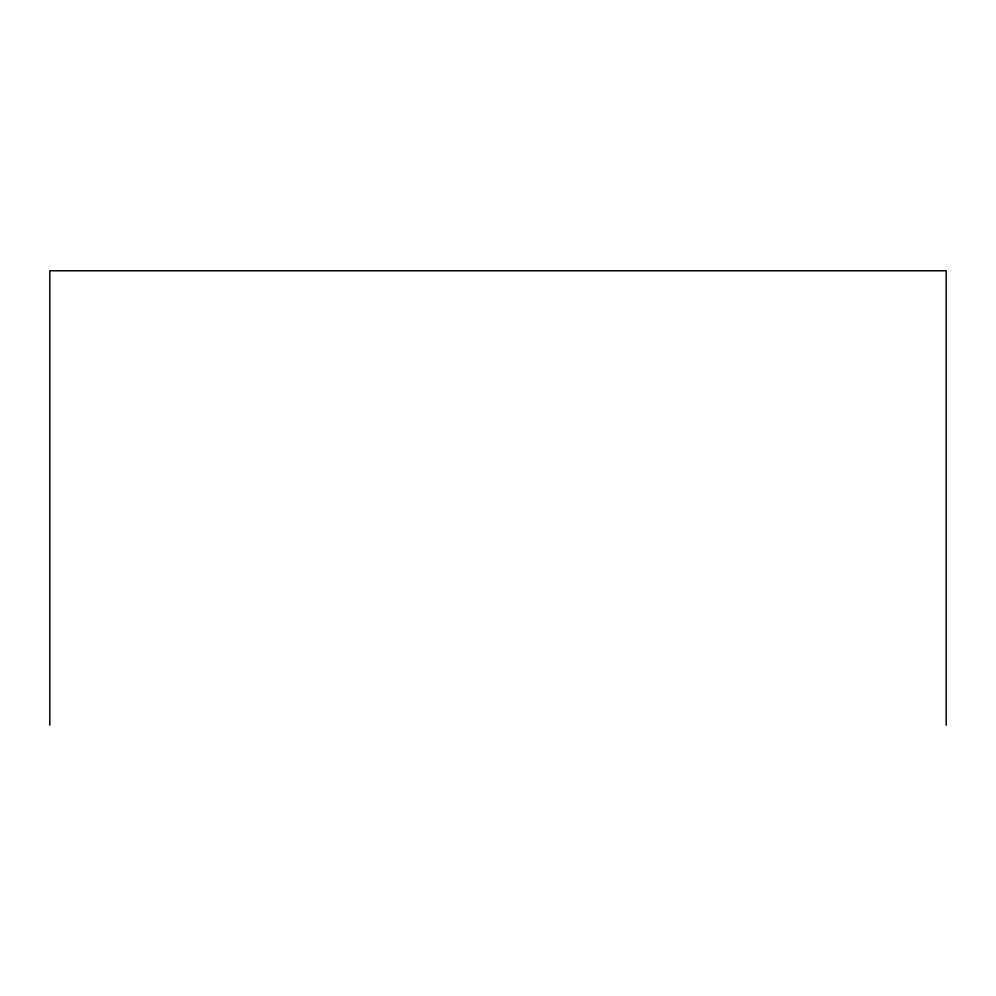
<?xml version="1.0" encoding="UTF-8"?>
<svg xmlns="http://www.w3.org/2000/svg" width="996" height="996" viewBox="0 0 996 996"><rect width="100%" height="100%" fill="white"/><g stroke="black" fill="none" stroke-linecap="round" stroke-linejoin="round"><path stroke-width="1.49" d="M946.2 725.225L946.2 270.775L49.8 270.775L49.8 725.225"/></g></svg>
